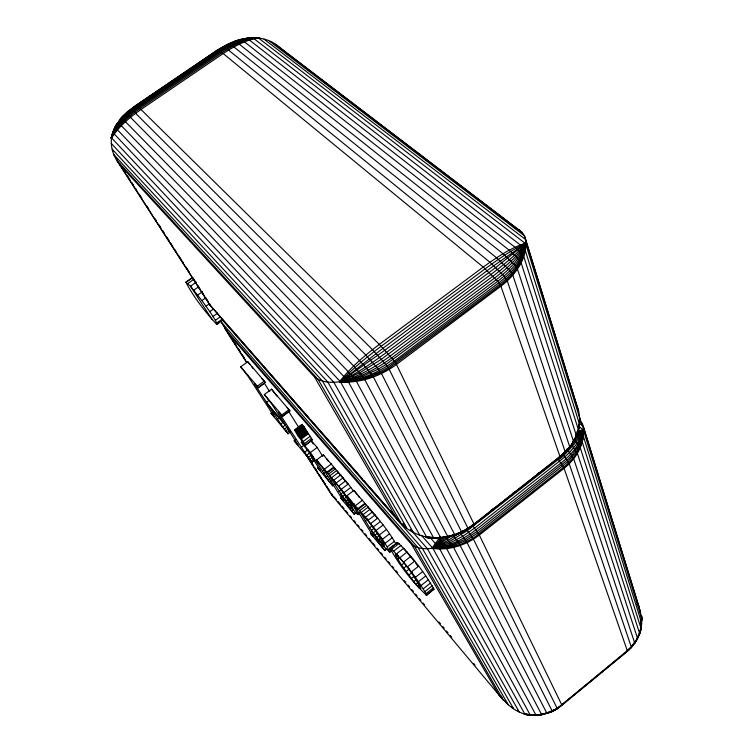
<?xml version="1.0" encoding="UTF-8"?>
<svg xmlns="http://www.w3.org/2000/svg" width="753" height="753" viewBox="0 0 753 753"><rect width="100%" height="100%" fill="white"/><g stroke="black" fill="none" stroke-linecap="round" stroke-linejoin="round"><path stroke-width="1.13" d="M222.361 47.599C238.87 36.248 264.275 32.765 280.351 47.938L522.356 232.63L524.465 235.811L576.544 404.577C581.457 416.174 580.855 433.013 572.609 441.907M305.549 445.315L296.898 431.704L294.545 429.972L298.047 436.138L305.549 445.315L312.335 439.761L303.826 426.518L301.614 424.654L301.605 425.558M386.562 549.304L384.877 550.612L378.477 542.113L371.596 531.166L384.199 546.866L389.828 552.222C379.568 530.856 361.534 514.139 346.926 495.738L353.91 490.391C368.349 507.927 384.858 524.126 396.022 544.221M573.607 441.098C577.645 434.114 579.848 426.085 579.678 418.009L525.679 243.774L525.594 239.529L524.465 235.811L269.951 41.462M445.164 536.315L453.56 547.422L541.52 714.296C530.667 717.995 516.878 712.667 508.19 704.695L418.179 547.798L221.542 322.388L228.263 333.532L411.571 544.419C417.51 549.172 425.633 549.182 432.815 548.222C449.249 549.85 465.834 544.061 478.776 534.056L563.62 467.274C576.61 457.118 589.373 437.069 580.638 420.833M228.084 44.653C229.157 42.441 232.555 46.225 233.938 46.95L496.585 257.78L509.922 270.656L512.831 275.184L569.748 446.858L569.673 447.536L568.75 447.376M467.321 528.455L468.15 528.653L389.226 369.356L385.894 364.546L372.462 349.656L135.615 113.308C129.497 103.387 122.41 118.494 117.967 122.852C109.072 133.507 109.486 148.727 116.668 160.163L210.2 305.407L395.88 517.358C413.849 542.894 451.263 544.014 474.061 524.672L559.921 457.278L569.823 447.31M240.066 40.21L241.158 39.777L244.48 41.886L509.235 250.222L519.033 259.55L521.151 262.882L576.412 435.714L573.428 442.039M579.452 423.224L579.678 418.009L579.471 421.191L579.678 418.009L579.471 420.155M527.138 714.192C516.182 713.835 542.339 716.489 541.558 714.748C548.589 713.223 557.606 710.352 561.738 704.799L479.313 535.063L472.197 524.935M577.56 432.391L583.424 430.104L581.711 440.806L576.506 451.48L568.139 461.495L478.023 532.832L465.881 540.616L452.628 545.878L439.263 548.231L432.646 548.24L441.898 537.331M426.659 595.35L426.716 594.814C416.757 577.862 404.512 561.804 390.431 548.09L389.875 548.024C399.382 565.315 412.23 581.909 426.659 595.35L433.935 589.1C424.203 572.073 411.9 555.949 397.631 542.489L389.875 548.024M569.673 447.536L573.504 441.418L517.48 269.132L514.911 265.112L503.051 253.742L239.285 44.201L235.934 41.933L234.164 41.594L246.146 38.582L252.274 37.706L253.545 38.318L521.744 246.08L525.66 243.586L493.912 265.63L383.061 348.187L340.252 381.79L348.131 381.46L364.207 378.194L380.321 371.69L387.993 367.36L499.813 284.097C512.633 274.243 524.737 260.472 525.66 243.586C511.146 250.137 498.081 259.437 485.252 268.755L381.178 346.258C366.796 357.101 352.743 368.528 340.365 381.658C331.744 382.985 321.738 382.684 314.528 377.037L120.094 165.086L116.668 160.163L318.105 379.418L400.935 522.883L390.092 510.506M579.509 424.212L524.973 249.478L525.66 243.586L495.879 267.409L384.934 350.173L340.252 381.79L348.328 381.752L364.706 378.938L380.999 372.726L388.727 368.471L500.5 285.246C513.584 275.269 525.387 260.773 525.66 243.586C517.622 256.867 505.122 266.656 493.064 276.087L381.46 359.237L359.83 372.707L340.252 381.79L348.131 381.46L348.564 382.148L433.775 538.141L447.922 536.795L363.567 377.309L353.703 366.005L121.365 125.704C115.604 116.32 113.232 135.173 111.275 137.611C113.261 132.829 123.228 104.808 130.495 117.336L365.836 355.077L378.354 369.064L381.489 373.563L461.711 532.126L458.097 533.115M546.264 712.884C551.507 713.477 557.229 708.319 561.691 705.457L627.305 651.42C634.224 645.547 639.513 637.377 641.029 628.388L582.276 442.067L576.327 434.17L583.424 430.104L582.803 435.102L578.953 445.221L571.885 455.301L567.282 460.083L477.073 531.411L465.006 539.327L451.988 544.946L439.008 547.873L432.646 548.24L444.392 537.021M525.641 243.727C519.645 257.564 506.807 268.586 494.777 277.895L390.195 356.047C375.041 367.106 358.466 376.801 340.252 381.79C356.677 373.469 371.963 363.068 386.778 352.169L491.21 274.233C503.362 264.943 515.777 255.342 525.613 243.69C521.123 258.947 508.435 270.092 496.34 279.636L391.72 357.863C376.378 369.045 359.087 378.307 340.252 381.79C359.878 380.83 378.552 372.556 394.261 361.073L498.881 282.761C511.409 273.047 523.683 260.19 525.669 243.765L524.097 248.349L524.973 249.478M234.164 41.594C247.295 36.031 271.513 37.932 252.999 37.97C241.111 39.532 229.947 44.625 220.036 51.232L138.157 106.879C126.899 114.748 116.442 124.81 111.256 137.771C114.72 124.123 125.083 113.458 136.302 105.571L223.274 46.808L228.536 50.084L489.939 262.242L504.152 276.078L507.277 280.907L565.221 451.941L565.145 452.647L564.166 452.468M229.524 44.079L218.445 50.376L136.792 105.844C125.544 113.675 115.397 124.264 111.284 137.62C112.988 131.013 117.195 123.708 122.005 118.193L359.548 360.555L370.608 372.999L373.394 376.999L454.887 534.997L454.285 534.677M641.208 621.253L641.556 617.394L638.704 605.977L582.389 423.515L579.754 421.181M641.189 625.696L641.556 617.394L641.631 618.288L583.556 430.556C581.382 442.623 571.423 455.066 560.985 462.973L475.943 529.811C463.547 539.393 448.12 546.989 432.759 548.156L448.035 536.249M524.737 249.139L525.66 243.746C522.478 259.672 510.016 271.645 497.714 281.264L385.894 364.546L378.354 369.064L362.795 376.302L347.585 380.726L340.412 381.715L345.533 378.288L348.131 381.46M252.151 38.083L258.11 37.669L252.773 37.848L241.666 40.003L230.211 44.389L224.592 47.335L137.413 106.286L127.276 114.352L119.002 123.436L113.157 132.923L111.256 137.771L114.701 129.187M112.696 134.156L111.237 138.514C118.607 126.598 129.629 117.449 140.971 109.477L223.18 53.548C234.061 46.422 245.855 39.768 258.9 37.848L255.719 38.064M111.256 137.771C117.176 125.196 127.775 115.482 139.004 107.623L220.996 51.872C232.056 44.568 244.556 38.544 257.978 37.669C248.546 37.321 237.995 40.107 229.072 44.239M578.568 427.196L579.245 424.184M641.245 620.19L641.678 618.175L641.038 628.84L639.617 633.951L639.109 633.932M558.924 457.071L559.921 457.278L559.987 456.553L500.924 286.196L497.714 281.264L483.238 267.07L223.18 53.548L217.391 50.14L135.747 105.505L130.551 109.364L126.645 113.421M579.641 418.16C579.622 422.264 579.339 432.683 575.678 436.147L577.523 431.196M447.922 536.795L438.18 537.877M136.011 106.625L135.954 105.448L140.971 109.477L379.314 344.394L393.085 359.548L396.473 364.461L473.976 524.06L474.061 524.672L467.811 528.757M639.721 632.981C641.471 634.073 642.648 602.729 641.368 623.522L641.678 618.175L641.029 628.388L637.254 638.92L631.372 647.392L627.023 651.486L627.287 650.658L564.072 468.328L558.293 459.443C562.312 460.356 599.67 414.526 575.603 436.288M546.989 713.43L458.558 542.452L452.901 535.11L432.646 548.24L438.387 547.017L450.388 542.753L462.784 536.277L474.654 528.079L564.985 456.836L569.748 452.271L577.419 443.046L582.21 434.255L583.424 430.104L574.37 439.394L580.281 447.819L639.608 633.386L637.254 638.92M640.361 628.67L641.085 628.699L641.725 623.305L583.377 436.279L582.21 434.255C590.371 418.894 570.492 449.127 568.534 447.508M639.73 631.889L640.671 628.83M571.527 444.694L577.4 453.419L637.48 638.196L634.694 643.448L633.998 643.391L631.927 645.914M252.999 37.97L258.11 37.669L246.137 38.789L246.937 38.469L249.431 40.05L515.014 247.257L522.234 254.062L523.777 256.528L578.426 429.841C575.339 440.759 568.327 450.256 559.535 457.287M637.32 637.838L638.657 634.901M113.976 131.408C112.272 133.733 112.649 131.991 114.221 133.987L345.533 378.288M113.552 133.29L111.378 137.79M228.536 43.881L217.08 50.263L135.691 105.721M637.48 638.196L631.268 646.912L627.287 650.658L561.738 704.799C551.394 713.279 537.181 717.007 524.088 714.013L524.596 713.891C531.053 716.31 538.941 715.275 545.624 713.515M116.969 125.431L115.162 128.245L115.002 127.737L117.515 129.893L355.068 378.891L440.825 537.887L439.743 537.134M440.1 536.889L431.958 548.325C448.703 550.838 466.041 545.332 479.313 535.063L564.072 468.328C575.697 459.151 584.592 444.891 583.434 429.652L577.071 431.365M118.174 123.558L120.367 120.819M569.748 446.858L559.987 456.553L473.976 524.06C460.469 534.489 442.773 539.939 425.784 537.218L426.414 537.011M125.064 114.531L118.014 123.219M628.153 649.839L630.543 647.599L631.278 647.665L631.268 646.912L569.23 463.773L563.602 455.066M126.551 113.082L135.954 105.448M565.296 452.412L473.769 524.606M627.39 651.138L557.352 708.535L552.401 711.227L541.661 714.616L530.498 715.162L524.822 714.305L528.437 714.362M423.308 588.752L430.612 582.991M425.021 591.472L432.297 585.73M426.17 593.524L433.417 587.792M426.01 595.143L428.702 593.016M426.716 594.814L433.935 589.1M415.279 577.372L422.631 571.602M413.708 581.627L419.157 587.895L420.908 588.714C414.206 576.007 405.651 563.451 395.25 553.653L396.502 556.966L401.556 565.042L413.708 581.627L416.353 579.546M418.433 581.692L425.774 575.923M416.004 584.403L418.649 582.323M417.736 586.399L419.506 585.006M421.106 585.486L428.429 579.716M419.157 587.895L420.936 586.502M407.298 566.915L414.649 561.154M406.055 571.499L409.585 568.741M411.232 571.998L418.593 566.228M491.681 509.847L493.526 508.397M512.868 493.215L514.713 491.775M536.823 474.428L538.659 472.978M408.747 575.179L412.268 572.412M558.293 459.443L467.444 530.545L449.447 541.529L432.646 548.24L448.44 540.249L462.596 531.034M411.298 578.549L413.934 576.478M397.876 559.31L407.091 551.987M403.467 562.143L410.809 556.401M401.556 565.042L404.21 562.962M403.702 568.176L406.347 566.105M390.431 548.09L397.631 542.489M389.922 548.692L393.499 545.916M388.99 549.69L390.751 548.325M391.805 549.106L399.034 543.468M389.838 551.507L391.588 550.151M389.828 552.222L391.569 550.867M393.81 551.036L401.076 545.37M396.464 553.897L403.768 548.212M395.598 555.234L397.386 553.832M396.502 556.966L398.29 555.573M378.495 539.882L384.312 545.991L383.145 542.744L375.145 530.441L366.287 518.61L360.621 512.727L369.619 527.815L378.495 539.882L381.065 537.896M378.477 542.113L380.152 540.814M382.383 539.327L389.499 533.811M380.124 541.849L381.827 540.522M381.677 543.638L383.39 542.311M380.453 544.88L382.129 543.572M382.891 544.927L384.614 543.6M385.094 543.318L392.181 537.811M382.157 547.083L383.842 545.784M387.334 546.829L394.393 541.341M384.501 549.991L386.176 548.683M373.281 526.978L380.416 521.462M371.37 530.394L373.93 528.418M375.982 530.517L383.126 524.992M373.159 532.926L375.719 530.94M374.853 535.204L377.413 533.218M379.305 535.006L386.44 529.481M376.688 537.595L379.248 535.609M365.44 517.302L372.556 511.824M365.205 520.878L367.803 518.883M368.001 520.361L375.126 514.864M370.617 523.589L377.752 518.083M369.619 527.815L372.189 525.82M359.718 513.282L358.023 514.581L356.282 513.414L341.034 494.975L351.679 510.901L353.317 509.649M358.023 514.581L355.152 508.821L356.866 507.503M357.694 508.821L364.725 503.418M358.07 509.433L365.101 504.03M356.753 512.407L354.296 514.299L353.901 513.668L355.538 512.407M359.558 510.807L366.617 505.385M357.873 513.706L359.567 512.398M361.195 512.492L368.273 507.051M363.115 514.6L370.212 509.141M344.13 498.825L329.569 476.141L334.718 481.431L343.302 492.904L351.416 505.235L352.912 508.83L344.13 498.825L346.625 496.914M345.891 501.131L348.385 499.22M347.622 503.315L350.117 501.404M349.157 505.178L351.66 503.258M348.093 506.054L349.731 504.802M350.606 506.844L352.272 505.564M355.152 508.821L352.865 505.291L354.588 503.973M350.041 508.774L351.67 507.522M355.557 505.536L362.617 500.124M348.225 484.01L323.357 454.85L316.552 459.979L341.288 489.299L348.225 484.01L353.421 490.909M338.954 491.549L341.457 489.638M340.704 494.119L343.208 492.208M352.865 505.291L343.895 492.716L350.832 487.417M342.474 496.604L344.978 494.702M328.167 479.925L310.415 452.525L301.181 441.955L308.739 452.035L320.289 470.361L317.361 467.434L317.775 468.093L332.977 486.09L328.167 479.925L329.814 478.682M331.687 477.609L338.586 472.366M330.021 482.296L331.659 481.054M333.852 480.113L340.77 474.851M332.562 485.44L334.21 484.198M336.262 482.993L343.189 477.722M334.454 484.555L336.139 483.275M338.737 486.061L345.683 480.772M324.571 469.063L331.433 463.867M322.256 471.152L324.731 469.279M323.809 473.59L325.456 472.338M326.727 472.357L333.57 467.161M327.122 472.978L333.956 467.792M328.44 474.164L335.301 468.959M326.058 477.026L327.696 475.774M329.918 475.661L336.807 470.437M268.962 400.408L266.374 402.328L284.662 423.892L272.172 404.634L264.331 394.516L271.522 389.207L289.961 410.912L282.657 416.353L278.619 411.995L278.779 412.437L306.593 455.264L309.85 459.321L313.304 456.723M314.66 460.299L312.081 462.257L311.29 461.034L313.888 459.076M304.447 452.384L307.892 449.795M306.593 455.264L310.029 452.675M310.415 452.525L317.182 447.423L310.98 440.43M308.316 457.457L311.761 454.859M298.517 434.688L305.407 429.53M299.016 435.45L305.906 430.292M299.581 436.26L306.452 431.102M312.081 462.257L294.96 441.964L294.169 440.731L295.873 439.46M300.183 437.116L307.055 431.968M300.824 438.011L307.695 432.862M301.492 438.924L308.354 433.775M303.28 441.399L310.142 436.251M304.673 443.479L311.526 438.331M301.134 447.367L304.598 444.769M305.511 444.901L312.335 439.761M272.624 411.995L270.967 413.228L274.6 417.162L248.311 376.641L240.734 366.843L247.756 361.704L265.291 382.355L258.166 387.607L254.401 383.569L254.589 384.049L282.742 427.007L284.389 429.097L286.912 427.205M284.389 429.097L285.839 430.867L288.371 428.975M290.564 431.864L288.032 433.756L287.241 432.523L289.773 430.631M294.545 429.972L301.614 424.654M294.602 430.264L301.859 424.767M295.308 430.17L302.217 425.003M295.75 430.556L302.659 425.379M296.277 431.064L303.195 425.887M296.898 431.704L303.826 426.518M296.898 431.836L303.817 426.659M296.974 432.081L303.892 426.904M297.134 432.42L304.052 427.243M297.379 432.862L304.278 427.695M297.689 433.389L304.589 428.222M298.066 434.001L304.965 428.843M282.657 416.353L281.791 414.988L289.105 409.547M277.283 419.139L279.824 417.256M281.518 416.842L288.719 411.486L298.706 427.318M280.624 424.165L283.147 422.282M282.742 427.007L286.112 424.494M132.321 108.658L135.775 106.098M272.285 414.799L273.951 413.557M240.734 366.843L257.281 386.242L264.425 380.99M257.385 388.473L264.407 383.296L269.734 391.645M221.909 320.872L217.203 324.261L215.405 320.317L220.168 316.891M216.836 322.981L222.512 318.877M192.476 277.452L185.831 282.177C193.945 297.426 204.741 311.478 216.506 324.11L219.311 322.086M215.405 320.317L209.795 311.638L213.551 308.937M213.014 316.458L217.683 313.088M185.831 282.177L190.49 286.225L201.86 300.56L205.635 297.859M209.795 311.638L205.993 306.217L209.758 303.506M196.138 282.206L190.49 286.225L212.242 319.733M193.813 290.197L198.528 286.827M197.7 295.091L202.425 291.712M186.368 282.093L193.041 277.339M187.949 283.467L193.568 279.467M474.126 524.483L461.711 532.126L454.925 534.856L440.693 537.934L426.687 537.501L429.031 537.218M139.644 103.472L144.472 100.187M147.372 98.219L151.231 95.593M154.13 93.626L158.968 90.341M160.897 89.033L166.695 85.089M170.554 82.472L174.423 79.846M177.322 77.87L182.151 74.594M185.05 72.627L188.918 70.001M191.817 68.034L196.646 64.749M198.576 63.431L204.374 59.496M208.233 56.87L212.101 54.244M215 52.277L216.93 50.536C225.928 44.643 236.018 40.285 246.636 38.384M219.641 49.284L221.457 48.154M546.697 713.242L554.82 709.599M454.671 534.941L461.41 532.22M222.512 46.902L223.274 46.808M235.021 41.848L239.059 40.54M449.372 536.08L453.297 534.959M243.097 39.504L245.12 39.024M421.407 535.317L432.815 548.222L438.387 547.017L439.46 548.542L530.234 715.039L536.089 715.35L446.614 548.608L438.735 538.508M125.986 113.552L125.855 114.117M248.179 38.742L250.165 38.412M431.478 537.228C414.658 537.576 448.261 538.979 426.847 537.435L340.441 381.743L347.585 380.726M340.478 381.79L347.886 381.112M253.309 37.998C268.746 37.17 240.452 37.961 258.006 37.848M432.937 537.473L426.687 537.501L432.147 537.698M561.898 705.457L561.314 705.241M529.048 714.766L524.822 714.305L528.87 714.588M541.671 714.757L540.974 714.296M524.973 714.333L432.824 548.24M216.506 324.11L217.203 324.261M433.173 589.477L433.85 589.665M577.899 430.208L578.426 429.841M122.005 118.193L121.638 118.569M517.377 229.044L519.325 230.032M556.787 708.526L557.342 708.752L473.43 539.186L466.446 529.284M551.883 711.209L552.391 711.425L467.095 542.668L460.083 532.823M275.4 44.399L522.356 232.63M286.573 53.463L290.31 56.315M292.173 57.736L294.037 59.167M304.316 67.008L306.189 68.429M308.052 69.85L309.925 71.281M321.136 79.827L328.609 85.531M338.878 93.372L344.488 97.645M356.63 106.907L360.367 109.759M373.441 119.736L379.051 124.01M391.193 133.272L394.93 136.124M408.935 146.816L410.809 148.237M425.756 159.645L429.492 162.488M443.498 173.181L445.371 174.602M478.061 199.545L479.934 200.976M497.686 214.511L499.55 215.932M513.565 226.625L515.428 228.046M264.077 39.175L525.594 239.529L578.615 411.345M525.556 243.643L258.288 37.895C245.233 38.723 232.959 45.622 222.05 52.654L139.945 108.488C128.979 116.348 117.299 125.864 111.566 137.912L340.403 381.696M367.935 507.268L377.46 518.356M521.744 246.08L524.097 248.349M579.829 423.553L583.34 426.669L640.596 612.17M578.483 425.812L583.406 430.208M578.859 430.716L582.21 434.255M280.351 47.938L283.975 51.355M261.762 378.495L265.291 382.355M637.038 604.33L638.704 605.977L636.53 600.96M337.288 471.312L345.523 481.186M403.985 548.881L414.075 560.966M111.293 143.447L333.843 382.326L419.798 535.185M287.175 407.75L289.961 410.912M429.756 537.058L438.387 547.017M411.449 530.112L413.002 531.882L327.837 382.1L112.235 149.254L113.496 151.221M410.329 529.312L427.412 548.739L519.165 711.914L517.65 710.117M402.799 523.326L404.352 525.095M208.845 303.657L308.758 417.689M310.311 419.449L362.212 478.682M363.755 480.452L388.548 508.736M221.57 319.056L422.499 548.589L513.518 708.658L512.012 706.86M249.987 364.64L247.756 361.704M264.331 394.516L281.791 414.988M268.059 404.926L286.328 426.48L298.037 444.938L294.169 440.731M285.839 430.867L287.241 432.523M309.85 459.321L311.29 461.034M288.032 433.756L270.967 413.228M354.296 514.299L341.09 498.608L340.685 497.978L343.142 500.585L323.809 469.665L316.552 459.979M384.877 550.612L370.824 533.915L370.438 533.293L373.121 536.164L354.399 505.715L346.926 495.738M332.788 495.192L331.282 493.394L333.061 496.735L305.116 453.212M334.294 496.989L336.544 499.681M338.05 501.489L340.309 504.181M341.815 505.978L344.074 508.68M345.58 510.478L347.839 513.17M350.098 515.871L351.604 517.669M353.863 520.37L355.369 522.168M357.628 524.86L359.134 526.658M361.393 529.359L362.899 531.157M365.158 533.858L366.664 535.656M368.923 538.348L371.173 541.049M372.679 542.847L374.938 545.539M377.197 548.24L378.703 550.038M380.962 552.74L382.468 554.537M384.727 557.229L386.233 559.027M388.492 561.729L389.998 563.526M392.257 566.228L393.763 568.026M396.022 570.718L397.528 572.515M404.305 580.61L405.811 582.408M408.06 585.109L409.566 586.907M411.825 589.599L413.331 591.397M415.59 594.098L417.096 595.896M419.355 598.597L420.861 600.395M423.12 603.087L424.626 604.885M438.933 621.969L440.439 623.766M442.698 626.468L444.195 628.266M446.454 630.967L447.96 632.765M450.219 635.457L451.725 637.254M473.562 663.337L475.068 665.134M500.66 695.706L502.166 697.504M505.178 701.099L508.19 704.695L498.853 694.981L411.571 544.419M567.037 448.91L573.701 458.775L634.779 643.194M356.978 494.307L353.91 490.391M351.679 510.901L353.901 513.668M277.104 396.266L271.522 389.207M251.464 366.4L253.159 368.546M341.288 489.299L343.895 492.716M358.108 495.794L359.237 497.281M326.294 458.605L328.477 461.476M311.591 441.663L313.286 443.903M415.327 562.66L417.877 566.209M346.06 481.92L347.67 484.094M201.86 300.56L205.993 306.217M257.281 386.242L258.166 387.607M117.195 159.777L114.032 154.854L322.557 381.122L406.676 527.749M119.718 163.712L121.619 166.667M123.511 169.613L125.403 172.569M127.295 175.524L129.827 179.459M131.719 182.414L133.61 185.36M135.512 188.316L136.773 190.283M139.296 194.218L141.828 198.161M146.873 206.03L148.774 208.986M155.09 218.822L156.351 220.798M158.874 224.733L160.775 227.688M162.667 230.634L164.559 233.59M166.451 236.546L168.983 240.48M170.875 243.426L172.766 246.382M174.668 249.337L175.929 251.304M178.452 255.239L180.984 259.173M182.245 261.15L183.506 263.117M186.029 267.051L189.191 271.974M194.246 279.843L196.138 282.799M198.03 285.754L199.931 288.7M201.823 291.656L203.715 294.611M205.616 297.557L208.139 301.501M221.542 322.388L224.714 327.329M226.615 330.294L228.517 333.259M230.427 336.224L232.329 339.189M234.23 342.154L236.131 345.119M238.673 349.072L240.574 352.046M242.475 355.011L244.377 357.976M307.177 455.829L309.078 458.793M310.98 461.758L313.521 465.712M314.782 467.688L317.324 471.642M319.225 474.606L321.766 478.569M323.037 480.546L325.569 484.499M326.84 486.476L329.372 490.429M120.094 165.086L210.2 305.407M228.263 333.532L246.683 362.221M246.796 362.739L224.563 328.129L414.517 546.396L503.277 700.111L331.913 495.229L303.958 451.725M317.182 447.423L322.717 456.29M323.357 454.85L323.865 455.678M314.528 377.037L395.88 517.358M574.859 400.86L576.544 404.577M397.047 542.442L397.066 543.139M525.782 244.019C525.669 261.31 514.158 276.153 500.924 286.196L396.473 364.461C380.161 376.415 359.755 383.625 339.405 381.875C350.625 367.37 364.791 355.454 379.314 344.394L483.238 267.07C496.425 257.592 510.11 248.142 525.679 243.05L525.782 244.019"/></g></svg>
